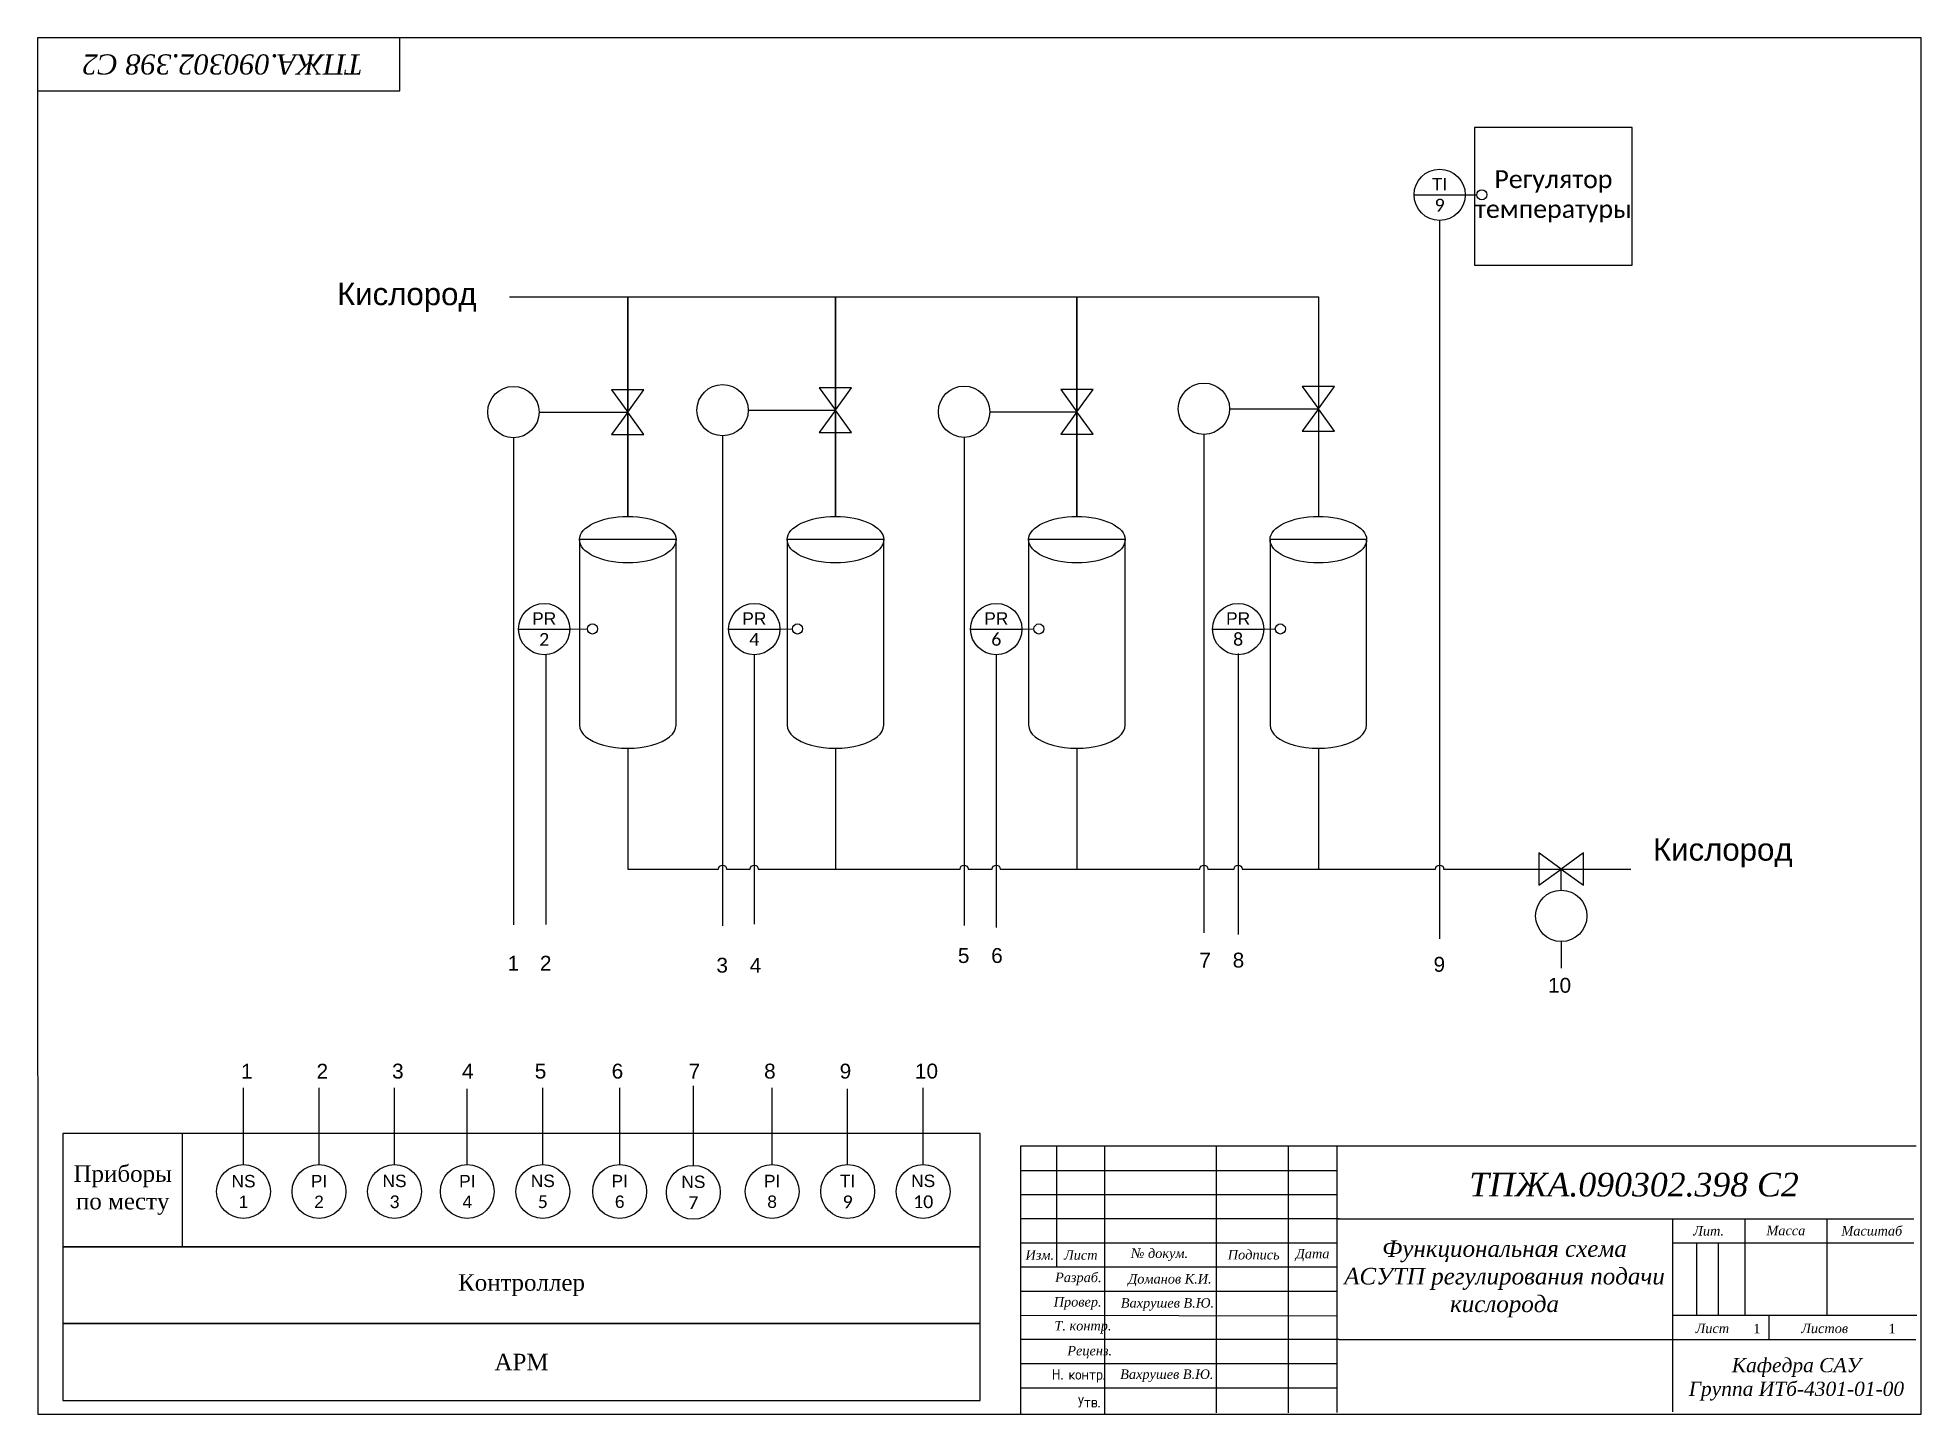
# Model space of a CAD drawing. Extents: x 25 to 415, y 7 to 292.
import ezdxf

# ---------------------------------------------------------------- set-up
doc = ezdxf.new("R2010")
doc.units = 0
doc.header["$MEASUREMENT"] = 0
doc.layers.get('0').update_dxf_attribs({"linetype": 'CONTINUOUS'})
doc.layers.add('Соединительная_линия', color=7, linetype='CONTINUOUS')
doc.styles.get("Standard").update_dxf_attribs({"font": 'txt.shx'})

msp = doc.modelspace()

# ---------------------------------------------------------------- linework, layer by layer
at = {"color": 7, "linetype": 'CONTINUOUS'}
for p, q in [((24.8, 282.12), (24.8, 147.12)), ((157, 188.2), (137, 188.2)), ((137, 188.2), (137, 149.8)), ((157, 149.8), (157, 188.2)), ((200, 188.2), (180, 188.2)), ((180, 188.2), (180, 149.8)), ((200, 149.8), (200, 188.2)), ((250, 188.2), (230, 188.2)), ((230, 188.2), (230, 149.8)), ((250, 149.8), (250, 188.2)), ((300, 188.2), (280, 188.2)), ((280, 188.2), (280, 149.8)), ((300, 149.8), (300, 188.2)), ((235.81, 62.62), (235.81, 37.62)), ((245.81, 7.29), (245.81, 62.62)), ((268.81, 62.62), (268.81, 7.45)), ((283.81, 7.45), (283.81, 62.62)), ((293.81, 62.62), (293.81, 7.52)), ((413.81, 62.62), (300.81, 62.62)), ((228.41, 57.62), (293.81, 57.62)), ((228.41, 52.62), (293.81, 52.62)), ((294.31, 47.62), (228.41, 47.62)), ((293.81, 47.62), (413.31, 47.62)), ((363.31, 47.62), (363.31, 7.62)), ((395.31, 47.62), (395.31, 27.62)), ((228.41, 42.62), (293.81, 42.62)), ((368.31, 42.62), (368.31, 27.62)), ((372.81, 42.62), (372.81, 27.62)), ((228.41, 37.62), (293.81, 37.62)), ((228.41, 32.62), (293.81, 32.62)), ((228.41, 27.62), (293.81, 27.52)), ((363.31, 27.62), (413.91, 27.62)), ((383.31, 27.62), (383.31, 22.62)), ((294.31, 22.62), (228.41, 22.62)), ((294.31, 22.62), (413.71, 22.62)), ((228.41, 17.62), (293.81, 17.62)), ((228.41, 12.62), (293.81, 12.62))]:
    msp.add_line(p, q, dxfattribs=at)
for points in [[(24.8, 281.12), (99.8, 281.12), (99.8, 292.12), (24.8, 292.12)], [(322.36, 245), (355, 245), (355, 273.56), (322.36, 273.56)], [(143.66, 219.24), (147, 214.62), (150.34, 219.24)], [(186.66, 219.62), (190, 215), (193.34, 219.62)], [(236.66, 219.31), (240, 214.69), (243.34, 219.31)], [(286.66, 219.93), (290, 215.31), (293.34, 219.93)], [(150.34, 210), (147, 214.62), (143.66, 210)], [(193.34, 210.38), (190, 215), (186.66, 210.38)], [(243.34, 210.07), (240, 214.69), (236.66, 210.07)], [(293.34, 210.69), (290, 215.31), (286.66, 210.69)], [(335.69, 116.66), (340.31, 120), (335.69, 123.34)], [(344.93, 123.34), (340.31, 120), (344.93, 116.66)], [(30, 41.81), (220, 41.81), (220, 65.27), (30, 65.27)], [(30, 41.81), (54.82, 41.81), (54.82, 65.27), (30, 65.27)], [(30, 25.91), (220, 25.91), (220, 41.81), (30, 41.81)], [(30, 10), (220, 10), (220, 25.91), (30, 25.91)]]:
    msp.add_lwpolyline(points, close=True, dxfattribs=at)
for points in [[(24.8, 147.12), (24.86, 7.12), (228.31, 7.12), (414.86, 7.12), (414.86, 292.12), (99.61, 292.12)], [(301.81, 62.62), (228.31, 62.62), (228.31, 7.12)], [(378.31, 47.62), (378.31, 42.62), (378.31, 27.62)], [(363.31, 42.62), (411.81, 42.62), (413.31, 42.62)]]:
    msp.add_lwpolyline(points, dxfattribs=at)
for points in [[(309.81, 259.59, -1), (320.43, 259.59, -1)], [(322.82, 259.61, -1), (324.91, 259.61, -1)], [(123.31, 219.93, -1), (123.31, 209.31, -1)], [(166.64, 220.31, -1), (166.64, 209.69, -1)], [(216.64, 220, -1), (216.64, 209.38, -1)], [(266.31, 220.62, -1), (266.31, 210, -1)], [(124.38, 169.69, -1), (135, 169.69, -1)], [(167.89, 169.69, -1), (178.51, 169.69, -1)], [(218, 169.69, -1), (228.62, 169.69, -1)], [(268.08, 169.69, -1), (278.7, 169.69, -1)], [(138.66, 169.71, -1), (140.75, 169.71, -1)], [(181.09, 169.71, -1), (183.18, 169.71, -1)], [(231.09, 169.71, -1), (233.18, 169.71, -1)], [(281.09, 169.71, -1), (283.18, 169.71, -1)], [(335, 110.31, -1), (345.62, 110.31, -1)], [(61.85, 53.25, -1), (73, 53.25, -1)], [(77.49, 53.25, -1), (88.64, 53.25, -1)], [(93.13, 53.25, -1), (104.28, 53.25, -1)], [(108.19, 53.25, -1), (119.34, 53.25, -1)], [(123.83, 53.26, -1), (134.98, 53.26, -1)], [(139.75, 53.26, -1), (150.91, 53.26, -1)], [(155, 53.08, -1), (166.15, 53.08, -1)], [(171.32, 53.26, -1), (182.47, 53.26, -1)], [(186.95, 53.25, -1), (198.11, 53.25, -1)], [(202.59, 53.26, -1), (213.74, 53.26, -1)]]:
    msp.add_lwpolyline(points, format="xyb", close=True, dxfattribs=at)
for centre in [(147, 188.2), (190, 188.2), (240, 188.2), (290, 188.2)]:
    msp.add_ellipse(centre, major_axis=(-10, 0), ratio=0.48, dxfattribs=at)
for centre in [(147, 149.8), (190, 149.8), (240, 149.8), (290, 149.8)]:
    msp.add_ellipse(centre, major_axis=(10, 0), ratio=0.48, start_param=-3.141593, end_param=0, dxfattribs=at)
at = {"layer": 'Соединительная_линия', "linetype": 'CONTINUOUS'}
for p, q in [((309.81, 259.59), (320.43, 259.59)), ((320.43, 259.59), (322.82, 259.61)), ((315.12, 254.28), (315.12, 105.56)), ((128.62, 214.62), (147, 214.62)), ((171.95, 215), (190, 215)), ((221.95, 214.69), (240, 214.69)), ((271.62, 215.31), (290, 215.31)), ((123.31, 209.24), (123.31, 108.48)), ((166.64, 209.8), (166.64, 108.25)), ((216.64, 209.4), (216.64, 108.31)), ((266.31, 210), (266.31, 106.77)), ((124.38, 169.69), (135, 169.69)), ((135, 169.69), (138.66, 169.71)), ((167.89, 169.69), (178.51, 169.69)), ((178.51, 169.69), (181.09, 169.71)), ((218, 169.69), (228.62, 169.69)), ((228.62, 169.69), (231.09, 169.71)), ((268.08, 169.69), (278.7, 169.69)), ((278.7, 169.69), (281.09, 169.71)), ((130, 164.4), (130, 108.56)), ((173.2, 164.4), (173.2, 108.57)), ((223.31, 164.4), (223.31, 107.93)), ((273.39, 164.6), (273.39, 106.49)), ((190, 145), (190, 120)), ((240, 145), (240, 120.01)), ((290, 145), (290, 120.01)), ((340.31, 115.62), (340.31, 120)), ((340.31, 105), (340.31, 99.46)), ((83.09, 58.75), (83.09, 74.73)), ((113.77, 58.83), (113.77, 74.53)), ((160.58, 58.65), (160.58, 75.16)), ((192.53, 58.83), (192.53, 74.53))]:
    msp.add_line(p, q, dxfattribs=at)
for points in [[(122.5, 238.5), (147, 238.5), (147, 193)], [(147, 193), (147, 238.5), (190, 238.5), (190, 193)], [(190, 193), (190, 238.5), (240, 238.5), (240, 193)], [(240, 193), (240, 238.5), (290, 238.5), (290, 193)], [(67.43, 58.83), (67.43, 59.77), (67.45, 59.77), (67.45, 74.73)], [(98.7, 58.83), (98.7, 59.77), (98.72, 59.77), (98.72, 74.73)], [(129.4, 58.84), (129.4, 59.78), (129.43, 59.78), (129.43, 74.74)], [(145.33, 58.84), (145.33, 59.78), (145.35, 59.78), (145.35, 74.74)], [(176.89, 58.84), (176.89, 59.78), (176.91, 59.78), (176.91, 74.74)], [(208.17, 58.84), (208.17, 59.78), (208.19, 59.78), (208.19, 74.74)]]:
    msp.add_lwpolyline(points, dxfattribs=at)
msp.add_lwpolyline([(147, 145), (147, 120), (165.81, 120, -1), (167.47, 120), (172.37, 120, -1), (174.03, 120), (215.81, 120, -1), (217.47, 120), (222.48, 120, -1), (224.14, 120), (265.48, 120, -1), (267.14, 120), (272.56, 120, -1), (274.22, 120), (314.28, 120, -1), (315.95, 120), (354.74, 120)], format="xyb", dxfattribs=at)

# ---------------------------------------------------------------- texts
at = {"insert": (63.11, 286.62), "char_height": 4.1641, "width": 73.5, "attachment_point": 5, "rotation": 180}
msp.add_mtext('\\C7;\\fTimes New Roman|b0|i1|;\\H4.164079438895;ТПЖА.090302.398 С2', dxfattribs=at)
for s, insert, char_height, width, attachment_point in [('\\C7;\\fArial|b0|i0|;\\H2.5683265227824;TI\\P\\fCalibri|b0|i0|;\\H2.6458414077759;9', (315.12, 259.59), 2.5683, 9.2919, 5), ('\\C7;\\fCalibri|b0|i0|;\\H3.7041343688965;Регулятор\\Pтемпературы', (338.68, 259.28), 3.7041, 32.6421, 5), ('\\C7;\\fArial|b0|i0|;\\H4.6229736328125;Кислород', (101.25, 238.36), 4.623, 32.5, 5), ('\\C7;\\fArial|b0|i0|;\\H2.5683265227824;PR\\P\\fCalibri|b0|i0|;\\H2.6458414077759;2', (129.69, 169.69), 2.5683, 9.2919, 5), ('\\C7;\\fArial|b0|i0|;\\H2.5683265227824;PR\\P\\fCalibri|b0|i0|;\\H2.6458414077759;4', (173.2, 169.69), 2.5683, 9.2919, 5), ('\\C7;\\fArial|b0|i0|;\\H2.5683265227824;PR\\P\\fCalibri|b0|i0|;\\H2.6458414077759;6', (223.31, 169.69), 2.5683, 9.2919, 5), ('\\C7;\\fArial|b0|i0|;\\H2.5683265227824;PR\\P\\fCalibri|b0|i0|;\\H2.6458414077759;8', (273.39, 169.69), 2.5683, 9.2919, 5), ('\\C7;\\fArial|b0|i0|;\\H4.6229736328125;Кислород', (373.75, 123.36), 4.623, 32.5, 5), ('\\C7;\\fArial|b0|i0|;\\H3.0820059355348;1', (123.31, 100.51), 3.082, 11.9083, 5), ('\\C7;\\fArial|b0|i0|;\\H3.0820059355348;2', (130, 100.51), 3.082, 11.9083, 5), ('\\C7;\\fArial|b0|i0|;\\H3.0820059355348;3', (166.55, 100.08), 3.082, 11.9083, 5), ('\\C7;\\fArial|b0|i0|;\\H3.0820059355348;4', (173.45, 100.08), 3.082, 11.9083, 5), ('\\C7;\\fArial|b0|i0|;\\H3.0820059355348;5', (216.55, 102.08), 3.082, 11.9083, 5), ('\\C7;\\fArial|b0|i0|;\\H3.0820059355348;6', (223.45, 102.08), 3.082, 11.9083, 5), ('\\C7;\\fArial|b0|i0|;\\H3.0820059355348;7', (266.55, 101.13), 3.082, 11.9083, 5), ('\\C7;\\fArial|b0|i0|;\\H3.0820059355348;8', (273.45, 101.13), 3.082, 11.9083, 5), ('\\C7;\\fArial|b0|i0|;\\H3.0820059355348;9', (315.05, 100.26), 3.082, 11.9083, 5), ('\\C7;\\fArial|b0|i0|;\\H3.0820059355348;10', (339.95, 95.92), 3.082, 11.9083, 5), ('\\C7;\\fArial|b0|i0|;\\H3.0820059355348;1', (68.11, 78.15), 3.082, 9.7799, 5), ('\\C7;\\fArial|b0|i0|;\\H3.0820059355348;2', (83.75, 78.15), 3.082, 9.7799, 5), ('\\C7;\\fArial|b0|i0|;\\H3.0820059355348;3', (99.39, 78.15), 3.082, 9.7799, 5), ('\\C7;\\fArial|b0|i0|;\\H3.0820059355348;4', (113.87, 78.15), 3.082, 9.7799, 5), ('\\C7;\\fArial|b0|i0|;\\H3.0820059355348;5', (128.93, 78.15), 3.082, 9.7799, 5), ('\\C7;\\fArial|b0|i0|;\\H3.0820059355348;6', (144.86, 78.15), 3.082, 9.7799, 5), ('\\C7;\\fArial|b0|i0|;\\H3.0820059355348;7', (160.79, 78.15), 3.082, 9.7799, 5), ('\\C7;\\fArial|b0|i0|;\\H3.0820059355348;8', (176.43, 78.15), 3.082, 9.7799, 5), ('\\C7;\\fArial|b0|i0|;\\H3.0820059355348;9', (192.07, 78.15), 3.082, 9.7799, 5), ('\\C7;\\fArial|b0|i0|;\\H3.0820059355348;10', (208.85, 78.16), 3.082, 9.7799, 5), ('\\C7;\\fTimes New Roman|b0|i0|;\\H3.4243950545788;Приборы \\Pпо месту', (42.41, 53.54), 3.4244, 24.8247, 5), ('\\C7;\\fArial|b0|i0|;\\H2.5683265227824;NS\\P1', (67.43, 53.25), 2.5683, 9.7598, 5), ('\\C7;\\fArial|b0|i0|;\\H2.5683265227824;PI\\P2', (83.06, 53.25), 2.5683, 9.7598, 5), ('\\C7;\\fArial|b0|i0|;\\H2.5683265227824;NS\\P\\fCalibri|b0|i0|;\\H2.6458414077759;3', (98.7, 53.25), 2.5683, 9.7598, 5), ('\\C7;\\fArial|b0|i0|;\\H2.5683265227824;PI\\P4', (113.77, 53.25), 2.5683, 9.7598, 5), ('\\C7;\\fArial|b0|i0|;\\H2.5683265227824;NS\\P\\fCalibri|b0|i0|;\\H2.6458414077759;5', (129.4, 53.26), 2.5683, 9.7598, 5), ('\\C7;\\fArial|b0|i0|;\\H2.5683265227824;PI\\P6', (145.33, 53.26), 2.5683, 9.7598, 5), ('\\C7;\\fArial|b0|i0|;\\H2.5683265227824;NS\\P\\fCalibri|b0|i0|;\\H2.6458414077759;7', (160.58, 53.08), 2.5683, 9.7598, 5), ('\\C7;\\fArial|b0|i0|;\\H2.5683265227824;PI\\P8', (176.89, 53.26), 2.5683, 9.7598, 5), ('\\C7;\\fArial|b0|i0|;\\H2.5683265227824;TI\\P\\fCalibri|b0|i0|;\\H2.6458414077759;9', (192.53, 53.25), 2.5683, 9.7598, 5), ('\\C7;\\fArial|b0|i0|;\\H2.5683265227824;NS\\P\\fCalibri|b0|i0|;\\H2.6458414077759;10', (208.17, 53.26), 2.5683, 9.7598, 5), ('\\C7;\\fTimes New Roman|b0|i1|;\\H4.898940731585;ТПЖА.090302.398 С2', (355.36, 54.62), 4.8989, 105, 5), ('\\C7;\\fTimes New Roman|b0|i1|;\\H3.4292181462049;Функциональная схема \\PАСУТП регулирования подачи \\Pкислорода', (328.55, 35.16), 3.4292, 68.625, 5), ('\\C7;\\fTimes New Roman|b0|i1|;\\H1.9595628373325;Лит.', (370.81, 45.09), 1.9596, 15, 5), ('\\C7;\\fTimes New Roman|b0|i1|;\\H1.9595628373325;Масса', (386.81, 45.15), 1.9596, 15, 5), ('\\C7;\\fTimes New Roman|b0|i1|;\\H1.9595628373325;Масштаб', (404.61, 45.09), 1.9596, 20.5, 5), ('\\C7;\\fTimes New Roman|b0|i1|;\\H1.9595628373325;Изм.', (232.31, 40.09), 1.9596, 11, 5), ('\\C7;\\fTimes New Roman|b0|i1|;\\H1.9595628373325;Лист', (240.81, 40.09), 1.9596, 11, 5), ('\\C7;\\fTimes New Roman|b0|i1|;\\H1.9595628373325;№ докум.', (257.11, 40.15), 1.9596, 21.5, 5), ('\\C7;\\fTimes New Roman|b0|i1|;\\H1.9595628373325;Подпись', (276.61, 40.15), 1.9596, 17.5, 5), ('\\C7;\\fTimes New Roman|b0|i1|;\\H1.9595628373325;Дата', (288.81, 40.09), 1.9596, 11, 5), ('\\C7;\\fTimes New Roman|b0|i0|;\\H3.4243950545788;Контроллер', (125, 33.86), 3.4244, 190, 5), ('\\C7;\\fTimes New Roman|b0|i1|;\\H1.9595628373325;Разраб.', (245.11, 35.15), 1.9596, 16.95, 6), ('\\C7;\\fTimes New Roman|b0|i1|;\\H1.9595628373325;Доманов К.И.', (267.91, 34.87), 1.9596, 22.5, 6), ('\\C7;\\fTimes New Roman|b0|i1|;\\H1.9595628373325;Провер.', (245.11, 30.09), 1.9596, 16.95, 6), ('\\C7;\\fTimes New Roman|b0|i1|;\\H1.9595628373325;Вахрушев В.Ю.', (268.41, 29.87), 1.9596, 23, 6), ('\\C7;\\fTimes New Roman|b0|i1|;\\H1.9595628373325;Т. контр.', (247.16, 25.15), 1.9596, 19, 6), ('\\C7;\\fTimes New Roman|b0|i1|;\\H1.9595628373325;Лист', (371.59, 24.9), 1.9596, 15.55, 5), ('\\C7;\\fTimes New Roman|b0|i0|;\\H1.9568067714572;1', (380.81, 24.87), 1.9568, 5, 5), ('\\C7;\\fTimes New Roman|b0|i1|;\\H1.9595628373325;Листов', (394.84, 24.9), 1.9596, 18.95, 5), ('\\C7;\\fTimes New Roman|b0|i0|;\\H1.9568067714572;1', (408.81, 24.87), 1.9568, 5, 5), ('\\C7;\\fTimes New Roman|b0|i0|;\\H3.4243950545788;АРМ', (125, 17.95), 3.4244, 190, 5), ('\\C7;\\fTimes New Roman|b0|i1|;\\H1.9595628373325;Реценз.', (247.29, 20), 1.9596, 19, 6), ('\\C7;\\fCambria|b0|i1|;\\H2.1952064696699;Н\\fArial|b0|i1|;\\H2.0546471100301;.\\fRavie|b0|i1|;\\H2.257217951864; \\fCambria|b0|i1|;\\H2.1952064696699;контр\\fArial|b0|i1|;\\H2.0546471100301;.', (246.16, 15.09), 2.19521, 18, 6), ('\\C7;\\fTimes New Roman|b0|i1|;\\H1.9595628373325;Вахрушев В.Ю.', (268.28, 15.11), 1.9596, 23, 6), ('\\C7;\\fTimes New Roman|b0|i1|;\\H2.9393778942525;Кафедра САУ\\PГруппа ИТб-4301-01-00', (389, 14.37), 2.9394, 50, 5), ('\\C7;\\fCambria|b0|i1|;\\H2.1952064696699;Утв\\fArial|b0|i1|;\\H2.0546471100301;.', (245.11, 9.65), 2.1952, 16.95, 6)]:
    msp.add_mtext(s, dxfattribs=dict(insert=insert, char_height=char_height, width=width, attachment_point=attachment_point))

doc.saveas('drawing.dxf')
